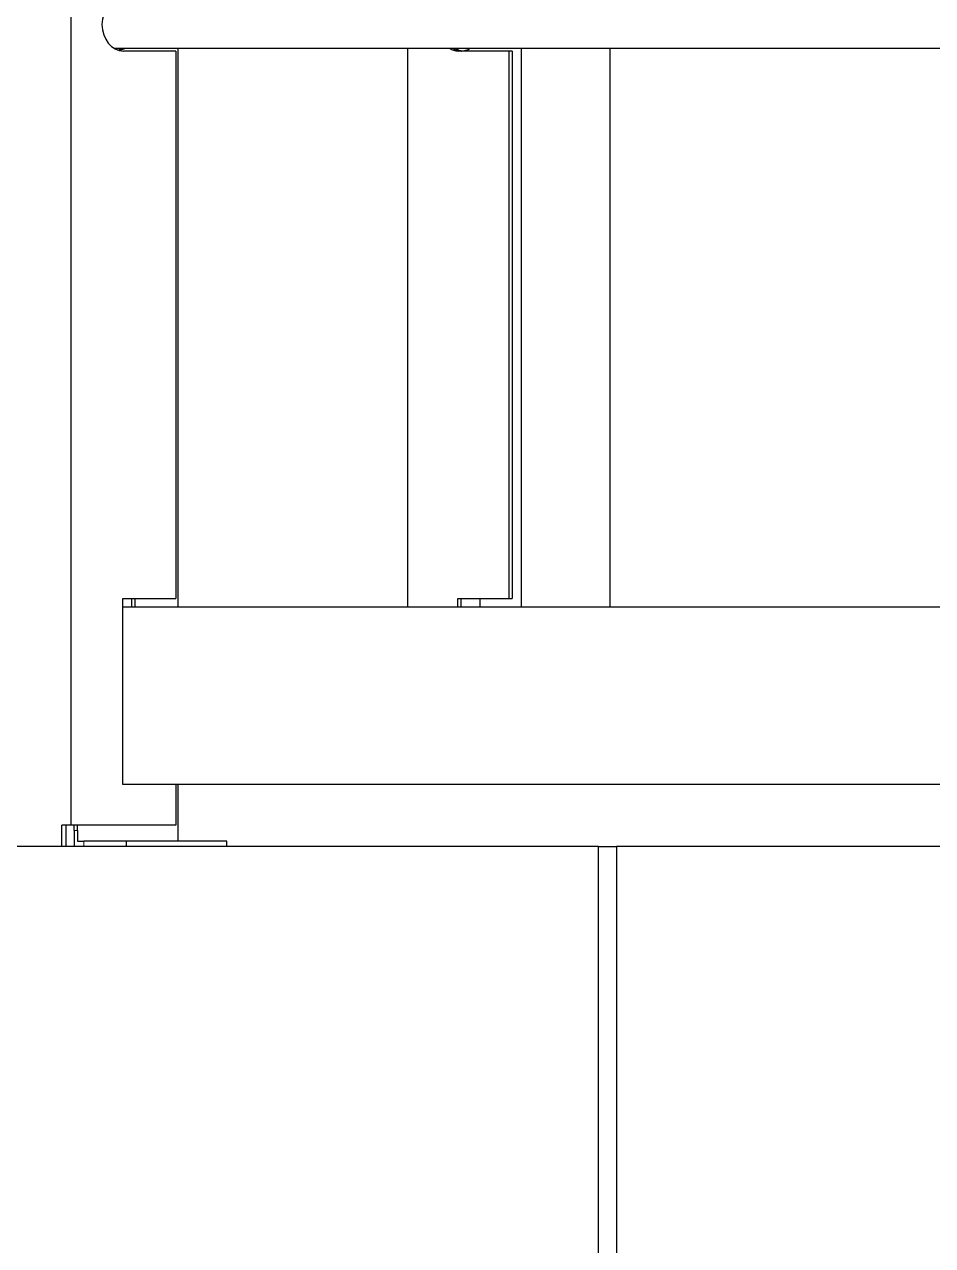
# Model space of a CAD drawing. Header units: millimetres. Extents: x 0 to 89100, y 0 to 63000.
# Drawn here: x 36305 to 36818, y 53734 to 54423 of the extents above; entities that cross this region are included whole.
import ezdxf

# ---------------------------------------------------------------- set-up
doc = ezdxf.new("R2010")
doc.units = ezdxf.units.MM
doc.header["$LTSCALE"] = 150
doc.layers.add('Visible', color=7, linetype='Continuous', lineweight=25)
doc.layers.add('Visible Narrow', color=7, linetype='Continuous', lineweight=18)

msp = doc.modelspace()

# ---------------------------------------------------------------- linework, layer by layer
at = {"layer": 'Visible'}
for p, q in [((36331.42, 53971.02), (36331.42, 55182.02)), ((36355.61, 54409.57), (37265.05, 54409.57)), ((36391.69, 54409.57), (36391.69, 54094.02)), ((36521.53, 54094.02), (36521.53, 54409.57)), ((36585.51, 54409.57), (36585.51, 54094.02)), ((36635.56, 54409.57), (36635.56, 54094.02)), ((36390.57, 54408.02), (36360.99, 54408.02)), ((36390.57, 54408.02), (36390.57, 54099.02)), ((36578.48, 54408.02), (36550.01, 54408.02)), ((36578.48, 54408.02), (36578.48, 54099.02)), ((36580.36, 54408.02), (36578.48, 54408.02)), ((36580.36, 54408.02), (36580.36, 54099.02)), ((36360.59, 53994.02), (36360.59, 54099.02)), ((36360.59, 54099.02), (36390.57, 54099.02)), ((37265.05, 54094.02), (36360.59, 54094.02)), ((36365.62, 54094.02), (36365.62, 54099.02)), ((36367.38, 54099.02), (36367.38, 54094.02)), ((36549.62, 54094.02), (36549.62, 54099.02)), ((36549.62, 54099.02), (36578.48, 54099.02)), ((36551.49, 54099.02), (36551.49, 54094.02)), ((36562.11, 54099.02), (36562.11, 54094.02)), ((36578.48, 54099.02), (36580.36, 54099.02)), ((36361.5, 53994.02), (36360.59, 53994.02)), ((37265.05, 53994.02), (36361.5, 53994.02)), ((36390.57, 53994.02), (36390.57, 53971.02)), ((36391.69, 53994.02), (36391.69, 53962.02)), ((36331.42, 53971.02), (36326.14, 53971.02)), ((36326.14, 53959.02), (36326.14, 53971.02)), ((36328.57, 53959.02), (36328.57, 53971.02)), ((36338.71, 53971.02), (36331.42, 53971.02)), ((36333.21, 53968.02), (36333.21, 53971.02)), ((36334.97, 53968.02), (36334.97, 53971.02)), ((36390.57, 53971.02), (36338.71, 53971.02)), ((36333.21, 53968.02), (36333.21, 53959.02)), ((36334.97, 53968.02), (36334.97, 53962.02)), ((36334.97, 53962.02), (36338.49, 53962.02)), ((36362.51, 53962.02), (36338.49, 53962.02)), ((36419.23, 53962.02), (36362.51, 53962.02)), ((36362.51, 53962.02), (36362.51, 53959.02)), ((36419.23, 53959.02), (36419.23, 53962.02)), ((36629.03, 53959.02), (35221.68, 53959.02)), ((36629.03, 53959.02), (36639.31, 53959.02)), ((36629.03, 53664.02), (36629.03, 53959.02)), ((36639.31, 53959.02), (36639.31, 53664.02)), ((38207.81, 53959.02), (36639.31, 53959.02))]:
    msp.add_line(p, q, dxfattribs=at)
for centre, ratio, start_param, end_param in [((36360.99, 54423.02), 0.810256, 3.141593, 6.283185), ((36354.68, 54423.02), 0.810256, 0.262559, 0.458615), ((36356.44, 54423.02), 0.810256, 0.188332, 0.458615), ((36550.01, 54423.02), 0.780095, 5.824571, 6.283185), ((36551.88, 54423.02), 0.780095, 5.824571, 6.283185), ((36553.45, 54423.02), 0.780095, 5.824571, 6.202896), ((36551.57, 54423.02), 0.780095, 0.013198, 0.458615)]:
    msp.add_ellipse(centre, major_axis=(0, -15), ratio=ratio, start_param=start_param, end_param=end_param, dxfattribs=at)
at = {"layer": 'Visible Narrow'}
for p, q in [((36333.3, 53968.02), (36334.88, 53968.02)), ((36338.49, 53961.87), (36338.49, 53959.17))]:
    msp.add_line(p, q, dxfattribs=at)

doc.saveas('drawing.dxf')
